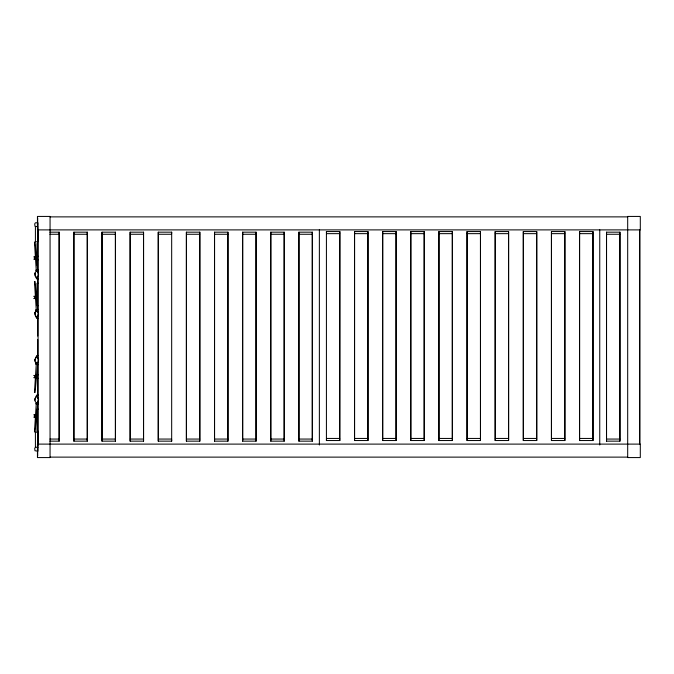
<?xml version="1.0" encoding="UTF-8"?>
<svg xmlns="http://www.w3.org/2000/svg" width="674" height="674" viewBox="0 0 674 674"><rect width="100%" height="100%" fill="white"/><g stroke="black" fill="none" stroke-linecap="round" stroke-linejoin="round"><path stroke-width="1.01" d="M36.244 364.432L34.458 392.495L35.073 392.495L37.626 364.432L35.84 364.432L35.84 362.123M36.244 403.844L34.458 431.916L35.073 431.916L36.396 417.358M49.884 441.15L59.16 441.15L59.16 232.176L49.884 232.176M73.887 441.15L73.887 232.176L87.291 232.176L87.291 441.15L73.887 441.15L73.887 232.176M87.291 441.15L87.291 232.176M102.018 441.15L102.018 232.176L115.422 232.176L115.422 441.15L102.018 441.15L102.018 232.176M115.422 441.15L115.422 232.176M130.149 441.15L130.149 232.176L143.545 232.176L143.545 441.15L130.149 441.15L130.149 232.176M143.545 441.15L143.545 232.176M158.272 441.15L158.272 232.176L171.676 232.176L171.676 441.15L158.272 441.15L158.272 232.176M171.676 232.176L171.541 234.266L158.407 234.266M186.403 441.15L186.403 232.176L199.807 232.176L199.807 441.15L186.403 441.15L186.403 232.176M199.807 441.15L199.807 232.176M214.534 441.15L214.534 232.176L227.93 232.176L227.93 441.15L214.534 441.15L214.534 232.176M227.93 441.15L227.93 232.176M242.657 441.15L242.657 232.176L256.061 232.176L256.061 441.15L242.657 441.15L242.657 232.176M256.061 441.15L256.061 232.176M270.788 441.15L270.788 232.176L284.192 232.176L284.192 441.15L270.788 441.15L270.788 232.176M284.192 441.15L284.192 232.176M298.919 441.15L298.919 232.176L312.315 232.176L312.315 441.15L298.919 441.15L298.919 232.176M312.315 441.15L312.315 232.176M326.418 440.535L326.553 438.445L339.688 438.445L339.822 440.535L326.418 440.535L326.418 231.561L339.822 231.561L339.822 440.535M339.688 438.445L339.822 231.561M354.549 440.535L354.549 231.561L367.953 231.561L367.953 440.535L354.549 440.535L354.549 231.561M367.953 440.535L367.953 231.561M382.68 440.535L382.68 231.561L396.085 231.561L396.085 440.535L382.68 440.535L382.68 231.561M396.085 440.535L396.085 231.561M410.803 440.535L410.803 231.561L424.207 231.561L424.207 440.535L410.803 440.535L410.803 231.561M424.207 440.535L424.207 231.561M438.934 440.535L438.934 231.561L452.338 231.561L452.338 440.535L438.934 440.535L438.934 231.561M452.338 440.535L452.338 231.561M467.065 440.535L467.065 231.561L480.469 231.561L480.469 440.535L467.065 440.535L467.065 231.561M480.469 440.535L480.469 231.561M495.188 440.535L495.188 231.561L508.592 231.561L508.592 440.535L495.188 440.535L495.188 231.561M508.592 440.535L508.592 231.561M523.319 440.535L523.319 231.561L536.723 231.561L536.723 440.535L523.319 440.535L523.319 231.561M536.723 440.535L536.723 231.561M551.45 440.535L551.45 231.561L564.854 231.561L564.854 440.535L551.45 440.535L551.45 231.561M564.854 440.535L564.854 231.561M579.573 440.535L579.573 231.561L592.977 231.561L592.977 440.535L579.573 440.535L579.573 231.561M592.977 440.535L592.977 231.561M606.524 441.15L606.524 232.176L619.92 232.176L619.92 441.15L606.524 441.15L606.524 232.176M619.92 441.15L619.92 232.176M36.59 415.285L37.626 403.844L35.84 403.844L35.84 403.33M35.41 447.258L34.703 448.412L34.989 450.738L37.921 451.201L37.921 432.219L35.41 432.219L35.41 447.258L37.921 447.258M35.688 358.088L36.674 357.346L36.674 355.628L38.292 355.628M50.061 216.876L627.688 216.876M35.41 226.742L35.41 241.781L37.921 241.781L37.921 222.799L35.41 222.799L34.703 223.953L34.989 226.279L37.921 226.742M339.688 233.651L326.553 233.651L326.418 231.561M354.684 233.651L367.819 233.651M382.815 233.651L395.95 233.651M410.938 233.651L424.072 233.651M439.069 233.651L452.203 233.651M467.2 233.651L480.335 233.651M495.323 233.651L508.457 233.651M523.454 233.651L536.588 233.651M551.585 233.651L564.719 233.651M579.707 233.651L592.842 233.651M49.935 234.266L59.034 234.266M74.022 234.266L87.157 234.266M102.153 234.266L115.288 234.266M130.284 234.266L143.419 234.266M186.538 234.266L199.673 234.266M214.669 234.266L227.804 234.266M242.792 234.266L255.926 234.266M270.923 234.266L284.057 234.266M299.054 234.266L312.188 234.266M606.651 234.266L619.785 234.266M38.14 256.263L36.455 256.263L36.455 259.785L38.14 259.785M33.7 256.912L36.455 256.912M36.345 257.628L36.345 258.42M33.7 259.136L36.455 259.136M36.674 270.038L38.292 270.038M36.565 270.594L36.885 271.277M36.885 277.696L36.565 278.488M38.292 278.952L36.674 278.952L36.674 277.233L35.688 276.5A3.429 3.429 0 0 1 35.124 273.762M38.292 283.274L36.994 283.274L36.994 305.634L38.292 305.634M33.7 296.324L36.455 296.324M36.345 297.832L36.666 297.04M33.7 298.548L36.455 298.548M38.292 309.459L36.674 309.459L36.674 311.177M36.885 309.897L36.885 310.689M36.565 317.791L36.565 317.117M38.292 318.372L36.674 318.372L36.674 316.654L35.688 315.912M36.565 356.209L36.885 356.883M36.885 364.103L36.565 363.311M38.292 364.541L36.674 364.541L36.674 362.823M38.14 374.795L36.455 374.795L36.455 378.325L38.14 378.325M33.7 375.452L36.455 375.452M36.345 376.168L36.345 376.96M33.7 377.676L36.455 377.676M38.292 395.048L36.674 395.048L36.674 396.767L35.688 397.5A3.429 3.429 0 0 0 35.124 400.238M36.885 395.512L36.565 396.304M36.885 402.723L36.565 403.406M36.674 403.962L38.292 403.962M38.292 409.228L36.994 409.228L36.994 431.309L38.292 431.309M33.7 414.864L36.455 414.864M36.345 415.58L36.345 416.254M33.7 417.088L36.455 417.088M354.684 438.445L367.819 438.445M382.815 438.445L395.95 438.445M410.938 438.445L424.072 438.445M439.069 438.445L452.203 438.445M467.2 438.445L480.335 438.445M495.323 438.445L508.457 438.445M523.454 438.445L536.588 438.445M551.585 438.445L564.719 438.445M579.707 438.445L592.842 438.445M49.935 439.06L59.034 439.06M74.022 439.06L87.157 439.06M102.153 439.06L115.288 439.06M130.284 439.06L143.419 439.06M158.407 439.06L171.541 439.06L171.676 441.15M186.538 439.06L199.673 439.06M214.669 439.06L227.804 439.06M242.792 439.06L255.926 439.06M270.923 439.06L284.057 439.06M299.054 439.06L312.188 439.06M606.651 439.06L619.785 439.06M50.061 457.124L627.688 457.124M36.396 256.642L35.073 242.084L34.458 242.084L36.244 270.156M36.59 258.715L37.626 270.156L35.84 270.156L35.84 270.67M36.244 309.568L34.458 281.505L35.073 281.505L37.626 309.568L35.84 309.568L35.84 311.877M639.837 230.146L639.837 444.023M639.643 229.893L639.643 444.107M599.75 229.809L599.75 445.009M319.366 229.809L319.366 445.009M59.16 232.176L59.16 441.15M38.106 229.261L38.056 445.076M37.693 218.005L37.693 225.52M37.693 227.163L37.693 272.186M37.693 276.374L37.693 311.969M37.693 315.112L37.693 336.048M37.693 339.595L37.693 358.442M37.693 362.629L37.693 398.224M37.693 401.367L37.693 455.995M36.994 243.541L36.994 265.093M36.455 295.675L36.455 299.205M36.455 414.215L36.455 417.737M35.208 256.912L35.208 259.136M35.208 296.324L35.208 298.548M35.208 375.452L35.208 377.676M35.208 414.864L35.208 417.088M34.955 256.912L34.955 259.136M34.955 296.324L34.955 298.548M34.955 375.452L34.955 377.676M34.955 414.864L34.955 417.088M35.124 360.817A3.429 3.429 0 0 1 35.124 359.352M35.124 314.648A3.429 3.429 0 0 1 35.124 313.183M34.863 273.197L35.301 276.273L36.236 278.092L37.18 278.092L38.603 274.832L38.005 271.791L36.337 270.999L34.863 273.197M34.863 312.61L35.301 315.693L36.236 317.513L37.18 317.513L38.603 314.252L38.005 311.211L36.337 310.411L34.863 312.61M38.603 359.748L38.005 362.789L36.337 363.589L34.863 361.39L34.812 359.748L36.236 356.487L37.18 356.487L38.603 359.748M38.603 399.168L38.005 402.209L36.337 403.001L34.863 400.803L34.812 399.168L36.236 395.908L37.18 395.908L38.603 399.168M50.061 216.43L37.449 216.43L37.449 229.893L640.3 229.893L640.3 216.43L627.688 216.43L627.688 457.57L640.3 457.57L640.3 444.107L37.449 444.107L37.449 457.57L50.061 457.57L50.061 216.43M36.051 311.009L35.73 311.691L36.051 311.009M36.051 362.309L35.73 362.991L36.051 362.309"/></g></svg>
